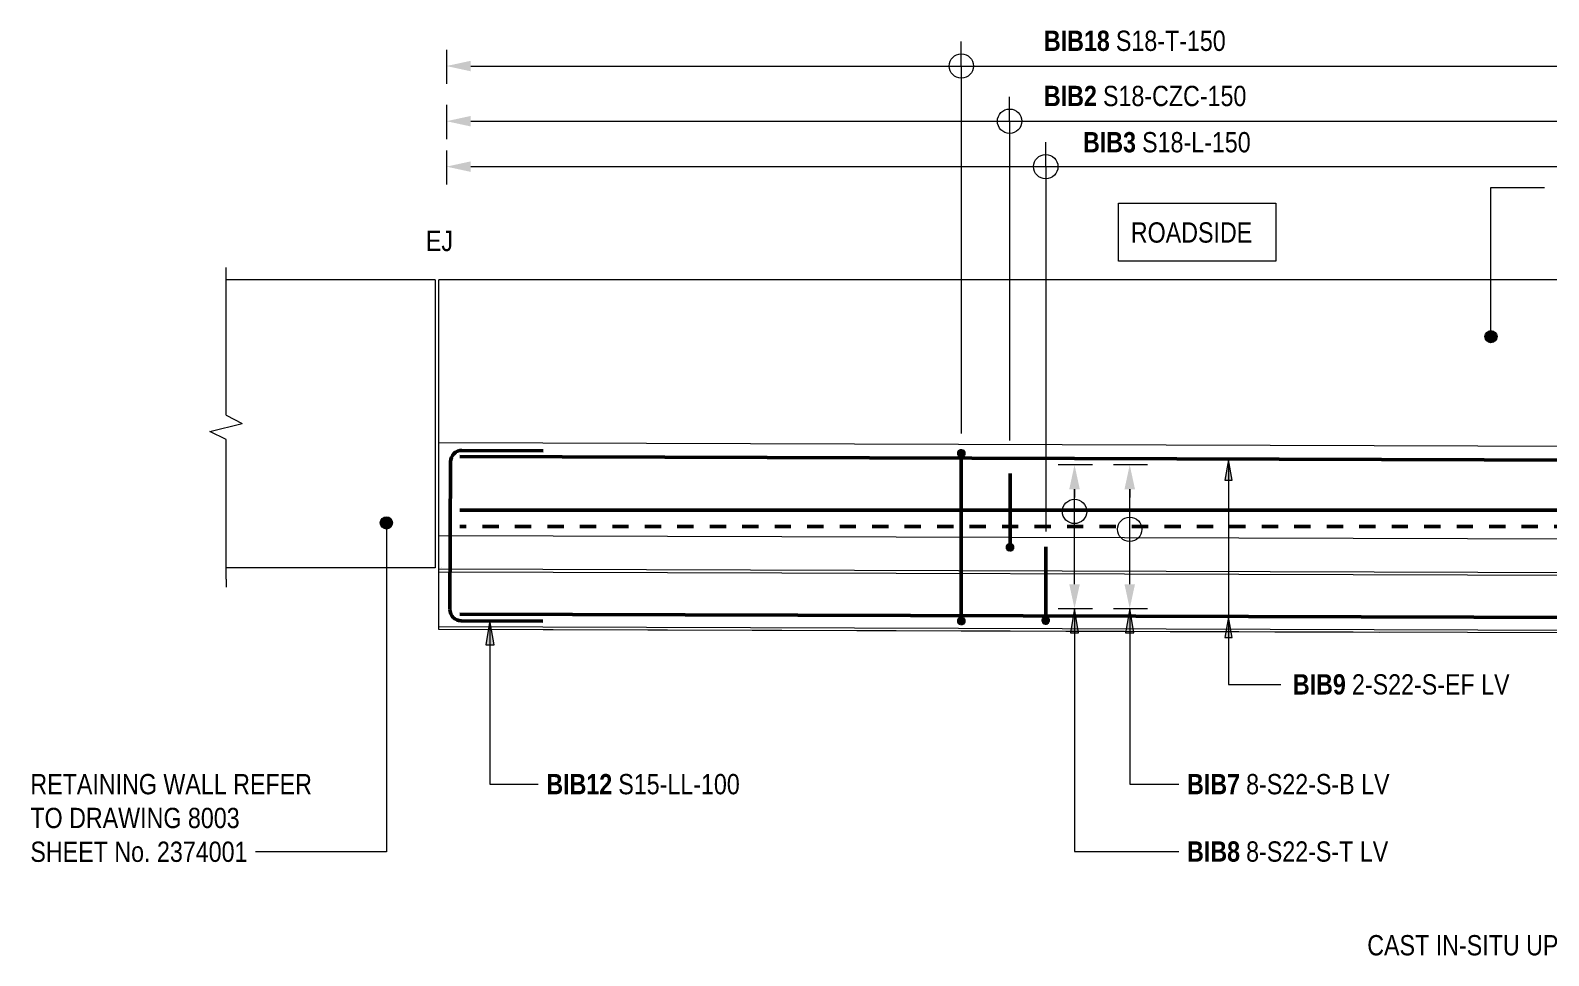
# Model space of a CAD drawing. Header units: metres. Extents: x 0 to 92, y 3 to 548.
# Drawn here: x 20.51 to 29.87, y 541.86 to 547.57 of the extents above; entities that cross this region are included whole.
import ezdxf

# ---------------------------------------------------------------- set-up
doc = ezdxf.new("R2010")
doc.units = ezdxf.units.M
doc.linetypes.add('JacobsDash', pattern=[0.0045, 0.003, -0.0015])
for name, color, linetype, lineweight in [('A-ANNO-NOTE', 7, 'Continuous', 9), ('A-DETL', 7, 'Continuous', 13), ('A-DETL-GENF', 7, 'Continuous', 9), ('A-FLOR', 7, 'Continuous', 50), ('G-ANNO-TEXT', 7, 'Continuous', 9), ('S-BEAM', 7, 'Continuous', 50), ('S-BEAM-HDLN', 7, 'JacobsDash', 18)]:
    doc.layers.add(name, color=color, linetype=linetype, lineweight=lineweight)
doc.styles.add('Arial Narrow_2', font='ARIALN.TTF', dxfattribs={"height": 0.125})
doc.styles.add('Arial Narrow_B', font='ARIALNB.TTF', dxfattribs={"height": 0.125})

# ---------------------------------------------------------------- blocks, each defined once
blk = doc.blocks.new('03_SFR_ACS_Abutment_BR08_Retaining wall CS - ABUTMENT EAST_BR8_1-7988247-DRG-2873186 - BARRIER BOTTOM REINFORCEMENT PLAN _NE corner_')
at = {"layer": 'S-BEAM', "color": 9, "lineweight": 13, "true_color": 0xc0c0c0}
for p, q in [((-1135.8415, 546.0286), (-1145.8229, 546.0286)), ((-1135.8415, 544.4233), (-1135.8415, 546.0286)), ((-1136.0517, 544.2536), (-1136.0317, 544.2536))]:
    blk.add_line(p, q, dxfattribs=at)
at = {"layer": 'S-BEAM-HDLN', "color": 9, "lineweight": 13, "true_color": 0xc0c0c0}
for p, q in [((-1135.8419, 546.0286), (-1135.8419, 544.2536)), ((-1145.8229, 544.2536), (-1145.8229, 544.2536))]:
    blk.add_line(p, q, dxfattribs=at)
blk = doc.blocks.new('BreakLine - BreakLine-7934069-DRG-2873186 - BARRIER BOTTOM REINFORCEMENT PLAN _NE corner_')
at = {"layer": 'A-DETL-GENF', "color": 252, "lineweight": 13, "true_color": 0x888888}
for p, q in [((0, 0), (0.86, 0)), ((1.01, 0), (1.87, 0))]:
    blk.add_line(p, q, dxfattribs=at)
blk = doc.blocks.new('T2DExtentArrowReinf2 - Extent-8028544-DRG-2873186 - BARRIER BOTTOM REINFORCEMENT PLAN _NE corner_')
at = {"layer": 'A-DETL-GENF'}
for p, q in [((0, 0.01), (0, -0.11)), ((0.15, 0), (9.55, 0)), ((3.1709, 0), (3.1709, -2.2637)), ((9.7, -0.11), (9.7, 0))]:
    blk.add_line(p, q, dxfattribs=at)
blk = doc.blocks.new('T2DExtentArrowReinf2 - Extent-8027733-DRG-2873186 - BARRIER BOTTOM REINFORCEMENT PLAN _NE corner_')
at = {"layer": 'A-DETL-GENF'}
for p, q in [((0, 0.01), (0, -0.11)), ((0.15, 0), (0.735, 0)), ((0.885, -0.11), (0.885, 0))]:
    blk.add_line(p, q, dxfattribs=at)
blk = doc.blocks.new('T2DExtentArrowReinf2 - Extent-8027897-DRG-2873186 - BARRIER BOTTOM REINFORCEMENT PLAN _NE corner_')
at = {"layer": 'A-DETL-GENF'}
for p, q in [((0, 0.01), (0, -0.11)), ((0.15, 0), (0.735, 0)), ((0.885, -0.11), (0.885, 0))]:
    blk.add_line(p, q, dxfattribs=at)
blk = doc.blocks.new('T2DExtentArrowReinf2 - Extent-9382149-DRG-2873186 - BARRIER BOTTOM REINFORCEMENT PLAN _NE corner_')
at = {"layer": 'A-DETL-GENF'}
for p, q in [((0, 0.01), (0, -0.11)), ((0.15, 0), (9.55, 0)), ((3.4682, 0), (3.4682, -1.9686)), ((9.7, -0.11), (9.7, 0))]:
    blk.add_line(p, q, dxfattribs=at)
blk = doc.blocks.new('T2DExtentArrowReinf2 - Extent-9382787-DRG-2873186 - BARRIER BOTTOM REINFORCEMENT PLAN _NE corner_')
at = {"layer": 'A-DETL-GENF'}
for p, q in [((0, 0.01), (0, -0.11)), ((0.15, 0), (9.55, 0)), ((3.6909, 0), (3.6909, -2.2481)), ((9.7, -0.11), (9.7, 0))]:
    blk.add_line(p, q, dxfattribs=at)
blk = doc.blocks.new('Repeating Detail - N32-7932625-DRG-2873186 - BARRIER BOTTOM REINFORCEMENT PLAN _NE corner_')
at = {"layer": 'A-DETL-GENF'}
blk.add_hatch(color=256, dxfattribs=at).paths.add_polyline_path([(-0.0155, 0.0041), (-0.0139, 0.008), (-0.0113, 0.0113), (-0.008, 0.0139), (-0.0041, 0.0155), (0, 0.016), (0.0041, 0.0155), (0.008, 0.0139), (0.0113, 0.0113), (0.0139, 0.008), (0.0155, 0.0041), (0.016, 0), (0.0155, -0.0041), (0.0139, -0.008), (0.0113, -0.0113), (0.008, -0.0139), (0.0041, -0.0155), (0, -0.016), (-0.0041, -0.0155), (-0.008, -0.0139), (-0.0113, -0.0113), (-0.0139, -0.008), (-0.0155, -0.0041), (-0.016, 0)])
at = {"layer": 'A-DETL-GENF', "lineweight": 50}
for start, end in [(360, 180), (180, 360)]:
    blk.add_arc((0, 0), 0.016, start, end, dxfattribs=at)
blk = doc.blocks.new('Repeating Detail - N32-V1-DRG-2873186 - BARRIER BOTTOM REINFORCEMENT PLAN _NE corner_')
at = {"layer": 'A-DETL-GENF'}
blk.add_hatch(color=256, dxfattribs=at).paths.add_polyline_path([(-0.0155, 0.0041), (-0.0139, 0.008), (-0.0113, 0.0113), (-0.008, 0.0139), (-0.0041, 0.0155), (0, 0.016), (0.0041, 0.0155), (0.008, 0.0139), (0.0113, 0.0113), (0.0139, 0.008), (0.0155, 0.0041), (0.016, 0), (0.0155, -0.0041), (0.0139, -0.008), (0.0113, -0.0113), (0.008, -0.0139), (0.0041, -0.0155), (0, -0.016), (-0.0041, -0.0155), (-0.008, -0.0139), (-0.0113, -0.0113), (-0.0139, -0.008), (-0.0155, -0.0041), (-0.016, 0)])
at = {"layer": 'A-DETL-GENF', "lineweight": 50}
for start, end in [(360, 180), (180, 360)]:
    blk.add_arc((0, 0), 0.016, start, end, dxfattribs=at)

msp = doc.modelspace()

# ---------------------------------------------------------------- hatches: boundary and pattern name
at = {"layer": 'A-ANNO-NOTE', "lineweight": 5}
for points in [[(23.2272, 547.3136), (23.2272, 547.3786), (23.0772, 547.3461)], [(23.2272, 546.9736), (23.2272, 547.0386), (23.0772, 547.0061)], [(23.2272, 546.6936), (23.2272, 546.7586), (23.0772, 546.7261)], [(26.9779, 544.7377), (26.9454, 544.8877), (26.9129, 544.7377)], [(27.3179, 544.7377), (27.2854, 544.8877), (27.2529, 544.7377)], [(26.9454, 544.0027), (26.9779, 544.1527), (26.9129, 544.1527), (26.9152, 544.1425)], [(27.2854, 544.0027), (27.3179, 544.1527), (27.2529, 544.1527), (27.2552, 544.1425)]]:
    msp.add_hatch(color=256, dxfattribs=at).paths.add_polyline_path(points)
at = {"layer": 'G-ANNO-TEXT'}
h = msp.add_hatch(color=256, dxfattribs=at)
edge = h.paths.add_edge_path()
edge.add_arc((29.5104, 545.6783), 0.0375, 0, 360)
for points in [[(27.8936, 544.9196), (27.8716, 544.7946), (27.9157, 544.7946)], [(26.9451, 544.0024), (26.92, 543.8524), (26.9702, 543.8524)], [(27.2851, 544.0024), (27.26, 543.8524), (27.3102, 543.8524)], [(27.8936, 543.9484), (27.8716, 543.8234), (27.9157, 543.8234)], [(23.345, 543.9281), (23.3199, 543.7781), (23.3701, 543.7781)]]:
    msp.add_hatch(color=256, dxfattribs=at).paths.add_polyline_path(points)
h = msp.add_hatch(color=256, dxfattribs=at)
edge = h.paths.add_edge_path()
edge.add_arc((22.7072, 544.5302), 0.0375, 0, 360)

# ---------------------------------------------------------------- linework, layer by layer
at = {"layer": 'A-ANNO-NOTE'}
for p, q in [((26.2481, 547.3466), (26.2481, 547.4966)), ((23.0772, 547.4461), (23.0772, 547.2461)), ((23.2272, 547.3461), (23.2772, 547.3461)), ((26.5454, 547.0066), (26.5454, 547.1566)), ((23.0772, 547.1061), (23.0772, 546.9061)), ((23.2272, 547.0061), (23.2772, 547.0061)), ((26.7681, 546.7266), (26.7681, 546.8766)), ((23.0772, 546.8261), (23.0772, 546.6261)), ((23.2272, 546.7261), (23.2772, 546.7261)), ((27.0454, 544.8877), (26.8454, 544.8877)), ((27.3854, 544.8877), (27.1854, 544.8877)), ((26.9454, 544.7377), (26.9454, 544.6877)), ((27.2854, 544.7377), (27.2854, 544.6877)), ((26.9454, 544.1527), (26.9454, 544.2027)), ((27.2854, 544.1527), (27.2854, 544.2027)), ((26.8454, 544.0027), (27.0454, 544.0027)), ((27.1854, 544.0027), (27.3854, 544.0027))]:
    msp.add_line(p, q, dxfattribs=at)
at = {"layer": 'A-ANNO-NOTE', "color": 252, "lineweight": 13, "true_color": 0x888888}
for p, q in [((21.7198, 546.0536), (21.7198, 546.1036)), ((21.7198, 545.1936), (21.8198, 545.1436)), ((21.6198, 545.0936), (21.8198, 545.1436)), ((21.7198, 545.0436), (21.6198, 545.0936)), ((21.7198, 544.1836), (21.7198, 544.1336))]:
    msp.add_line(p, q, dxfattribs=at)
at = {"layer": 'A-ANNO-NOTE'}
for centre in [(26.2481, 547.3461), (26.2481, 547.3461), (26.5454, 547.0061), (26.5454, 547.0061), (26.7681, 546.7261), (26.7681, 546.7261), (26.9454, 544.6011), (27.2854, 544.4911)]:
    msp.add_circle(centre, 0.075, dxfattribs=at)
at = {"layer": 'A-DETL', "color": 8, "true_color": 0x808080}
for p, q in [((23.0072, 546.0286), (21.7198, 546.0286)), ((23.0072, 546.0286), (23.0072, 544.2536)), ((23.0472, 546.0286), (23.0292, 546.0286)), ((23.0292, 545.0234), (23.0292, 546.0286)), ((23.0072, 544.2536), (21.7198, 544.2536))]:
    msp.add_line(p, q, dxfattribs=at)
at = {"layer": 'A-DETL'}
for p, q in [((33.0287, 544.9931), (23.0292, 545.0234)), ((23.0292, 544.4536), (23.0292, 545.0234)), ((23.0292, 544.4536), (33.0287, 544.4231))]:
    msp.add_line(p, q, dxfattribs=at)
at = {"layer": 'A-DETL', "lineweight": 50}
for p, q in [((23.6724, 544.9753), (23.1724, 544.9772)), ((23.1021, 544.9075), (23.0986, 543.9977)), ((32.8796, 544.9091), (23.1591, 544.9387)), ((26.2481, 544.9438), (26.2481, 543.9411)), ((26.5481, 544.3797), (26.5481, 544.8342)), ((32.9991, 544.6087), (23.1591, 544.6087)), ((26.7681, 543.9286), (26.7681, 544.3831)), ((32.7192, 543.9396), (23.1591, 543.9687)), ((23.1683, 543.9274), (23.6705, 543.9255))]:
    msp.add_line(p, q, dxfattribs=at)
at = {"layer": 'A-DETL', "linetype": 'JacobsDash', "lineweight": 50}
msp.add_line((32.9991, 544.5087), (23.1591, 544.5087), dxfattribs=at)
at = {"layer": 'A-DETL', "lineweight": 50}
for centre, start, end in [((23.1721, 544.9072), 89.77648, 179.77649), ((23.1686, 543.9974), 179.77649, 269.77648)]:
    msp.add_arc(centre, 0.07, start, end, dxfattribs=at)
at = {"layer": 'A-DETL-GENF'}
for p, q in [((26.2481, 544.9597), (26.2677, 544.9558)), ((26.5481, 544.3797), (26.5677, 544.3758)), ((26.2481, 543.9252), (26.2677, 543.9213)), ((26.7681, 543.9286), (26.7877, 543.9248))]:
    msp.add_line(p, q, dxfattribs=at)
at = {"layer": 'A-FLOR', "lineweight": 13}
for p, q in [((23.0292, 544.4536), (32.0345, 544.4261)), ((32.8184, 544.2149), (23.0292, 544.2455)), ((23.0292, 544.2275), (23.0292, 544.2455)), ((32.8183, 544.197), (23.0292, 544.2275)), ((32.7269, 543.859), (23.0293, 543.8892)), ((23.0293, 543.8742), (23.0293, 543.8892)), ((23.0293, 543.8742), (23.0293, 543.8734)), ((32.7256, 543.844), (23.0293, 543.8742)), ((28.8224, 543.8559), (23.0293, 543.8734))]:
    msp.add_line(p, q, dxfattribs=at)
at = {"layer": 'A-FLOR', "lineweight": 13, "flags": 128}
for points in [[(23.0292, 544.2455), (23.0292, 544.2686), (23.0292, 544.2917), (23.0292, 544.3149), (23.0292, 544.338), (23.0292, 544.3611), (23.0292, 544.3842), (23.0292, 544.4074), (23.0292, 544.4305), (23.0292, 544.4536)], [(23.0293, 543.8892), (23.0293, 543.9569), (23.0292, 544.0246), (23.0292, 544.0922), (23.0292, 544.1599), (23.0292, 544.2275)], [(23.0293, 543.8734), (23.0293, 543.8735), (23.0293, 543.8736), (23.0293, 543.8737), (23.0293, 543.8738), (23.0293, 543.8739), (23.0293, 543.874), (23.0293, 543.874), (23.0293, 543.8741), (23.0293, 543.8742)]]:
    msp.add_lwpolyline(points, dxfattribs=at)
at = {"layer": 'G-ANNO-TEXT'}
for p, q in [((29.5104, 546.5969), (29.8404, 546.5969)), ((29.5104, 545.6783), (29.5104, 546.5969)), ((27.8936, 544.9196), (27.8716, 544.7946)), ((27.9157, 544.7946), (27.8936, 544.9196)), ((27.8936, 544.9196), (27.8936, 543.5352)), ((27.8716, 544.7946), (27.9157, 544.7946)), ((22.7072, 544.5302), (22.7072, 542.5036)), ((26.9451, 544.0024), (26.92, 543.8524)), ((26.9702, 543.8524), (26.9451, 544.0024)), ((26.9451, 544.0024), (26.9451, 542.505)), ((27.2851, 544.0024), (27.26, 543.8524)), ((27.3102, 543.8524), (27.2851, 544.0024)), ((27.2851, 544.0024), (27.2851, 542.9203)), ((27.8936, 543.9484), (27.8716, 543.8234)), ((27.9157, 543.8234), (27.8936, 543.9484)), ((27.8936, 543.9484), (27.8936, 543.5352)), ((23.345, 543.9281), (23.3199, 543.7781)), ((23.3701, 543.7781), (23.345, 543.9281)), ((23.345, 543.9281), (23.345, 542.9203)), ((26.92, 543.8524), (26.9702, 543.8524)), ((27.26, 543.8524), (27.3102, 543.8524)), ((23.3199, 543.7781), (23.3701, 543.7781)), ((27.8716, 543.8234), (27.9157, 543.8234)), ((27.8936, 543.5352), (28.2151, 543.5352)), ((27.8936, 543.5352), (28.2151, 543.5352)), ((23.345, 542.9203), (23.6422, 542.9203)), ((27.2851, 542.9203), (27.5885, 542.9203)), ((22.4325, 542.5036), (21.9006, 542.5036)), ((22.7072, 542.5036), (22.4325, 542.5036)), ((26.9451, 542.505), (27.5885, 542.505))]:
    msp.add_line(p, q, dxfattribs=at)
at = {"layer": 'G-ANNO-TEXT', "lineweight": 18, "flags": 128}
msp.add_lwpolyline([(27.2172, 546.5015), (28.1846, 546.5015), (28.1846, 546.143), (27.2172, 546.143)], close=True, dxfattribs=at)
at = {"layer": 'G-ANNO-TEXT'}
for centre in [(29.5104, 545.6783), (22.7072, 544.5302)]:
    msp.add_circle(centre, 0.0375, dxfattribs=at)

# ---------------------------------------------------------------- block references
at = {"layer": 'A-DETL-GENF'}
for name, p in [('T2DExtentArrowReinf2 - Extent-8028544-DRG-2873186 - BARRIER BOTTOM REINFORCEMENT PLAN _NE corner_', (23.0772, 547.3461)), ('T2DExtentArrowReinf2 - Extent-9382149-DRG-2873186 - BARRIER BOTTOM REINFORCEMENT PLAN _NE corner_', (23.0772, 547.0061)), ('T2DExtentArrowReinf2 - Extent-9382787-DRG-2873186 - BARRIER BOTTOM REINFORCEMENT PLAN _NE corner_', (23.0772, 546.7261))]:
    msp.add_blockref(name, p, dxfattribs=at)
at = {"layer": 'A-DETL-GENF', "color": 252, "true_color": 0x888888, "rotation": 90.00000000013358}
msp.add_blockref('BreakLine - BreakLine-7934069-DRG-2873186 - BARRIER BOTTOM REINFORCEMENT PLAN _NE corner_', (21.7198, 544.1836), dxfattribs=at)
at = {"layer": 'A-DETL-GENF', "extrusion": (0, 0, -1), "rotation": 101.1268239807561}
for name, p in [('Repeating Detail - N32-7932625-DRG-2873186 - BARRIER BOTTOM REINFORCEMENT PLAN _NE corner_', (-26.2481, 544.9597)), ('Repeating Detail - N32-V1-DRG-2873186 - BARRIER BOTTOM REINFORCEMENT PLAN _NE corner_', (-26.5481, 544.3797)), ('Repeating Detail - N32-7932625-DRG-2873186 - BARRIER BOTTOM REINFORCEMENT PLAN _NE corner_', (-26.2481, 543.9252)), ('Repeating Detail - N32-7932625-DRG-2873186 - BARRIER BOTTOM REINFORCEMENT PLAN _NE corner_', (-26.7681, 543.9286))]:
    msp.add_blockref(name, p, dxfattribs=at)
at = {"layer": 'A-DETL-GENF', "rotation": 90.00000000000253}
for name, p in [('T2DExtentArrowReinf2 - Extent-8027733-DRG-2873186 - BARRIER BOTTOM REINFORCEMENT PLAN _NE corner_', (26.9454, 544.0027)), ('T2DExtentArrowReinf2 - Extent-8027897-DRG-2873186 - BARRIER BOTTOM REINFORCEMENT PLAN _NE corner_', (27.2854, 544.0027))]:
    msp.add_blockref(name, p, dxfattribs=at)
at = {"layer": 'S-BEAM-HDLN', "color": 9, "lineweight": 13, "true_color": 0xc0c0c0}
msp.add_blockref('03_SFR_ACS_Abutment_BR08_Retaining wall CS - ABUTMENT EAST_BR8_1-7988247-DRG-2873186 - BARRIER BOTTOM REINFORCEMENT PLAN _NE corner_', (1168.8702, 0), dxfattribs=at)

# ---------------------------------------------------------------- texts
at = {"layer": 'G-ANNO-TEXT', "char_height": 0.125, "attachment_point": 1, "bg_fill": 3, "box_fill_scale": 1, "bg_fill_color": 256, "bg_fill_true_color": 13158600, "bg_fill_transparency": 0}
for s, insert, style in [('BIB18', (26.7568, 547.5642), 'Arial Narrow_B'), ('BIB9', (28.2901, 543.5977), 'Arial Narrow_B'), ('CAST IN-SITU UPSTAND FLOOD WALL', (28.7484, 541.99), 'Arial Narrow_2')]:
    msp.add_mtext(s, dxfattribs=dict(at, insert=insert, style=style))
at = {"layer": 'G-ANNO-TEXT', "char_height": 0.125, "attachment_point": 1, "bg_fill": 3, "box_fill_scale": 1, "bg_fill_color": 256, "bg_fill_transparency": 0}
for s, insert, style in [('RETAINING WALL REFER ', (20.5145, 542.9828), 'Arial Narrow_2'), ('BIB12 ', (23.6922, 542.9828), 'Arial Narrow_B'), ('BIB7 ', (27.6385, 542.9828), 'Arial Narrow_B'), ('TO DRAWING 8003', (20.5145, 542.7744), 'Arial Narrow_2'), ('SHEET No. 2374001', (20.5145, 542.5661), 'Arial Narrow_2'), ('BIB8 ', (27.6385, 542.5675), 'Arial Narrow_B')]:
    msp.add_mtext(s, dxfattribs=dict(at, insert=insert, style=style))

# ---------------------------------------------------------------- next in the draw order: texts
at = {"layer": 'G-ANNO-TEXT', "char_height": 0.125, "attachment_point": 1, "bg_fill": 3, "box_fill_scale": 1, "bg_fill_color": 256, "bg_fill_true_color": 13158600, "bg_fill_transparency": 0}
for s, insert, style in [(' S18-T-150', (27.1603, 547.5642), 'Arial Narrow_2'), ('BIB2', (26.7568, 547.2242), 'Arial Narrow_B'), ('BIB3', (26.9977, 546.9392), 'Arial Narrow_B'), (' 2-S22-S-EF LV', (28.6142, 543.5977), 'Arial Narrow_2')]:
    msp.add_mtext(s, dxfattribs=dict(at, insert=insert, style=style))
at = {"layer": 'G-ANNO-TEXT', "lineweight": 18, "insert": (27.2922, 546.3828), "char_height": 0.125, "attachment_point": 1, "style": 'Arial Narrow_2', "bg_fill": 3, "box_fill_scale": 1, "bg_fill_color": 256, "bg_fill_transparency": 0}
msp.add_mtext('ROADSIDE', dxfattribs=at)
at = {"layer": 'G-ANNO-TEXT', "char_height": 0.125, "attachment_point": 1, "style": 'Arial Narrow_2', "bg_fill": 3, "box_fill_scale": 1, "bg_fill_color": 256, "bg_fill_transparency": 0}
for s, insert in [('EJ', (22.9506, 546.3308)), ('S15-LL-100', (24.1354, 542.9828)), ('8-S22-S-B LV', (28.0023, 542.9828)), ('8-S22-S-T LV', (28.0023, 542.5675))]:
    msp.add_mtext(s, dxfattribs=dict(at, insert=insert))

# ---------------------------------------------------------------- next in the draw order: texts
at = {"layer": 'G-ANNO-TEXT', "char_height": 0.125, "attachment_point": 1, "style": 'Arial Narrow_2', "bg_fill": 3, "box_fill_scale": 1, "bg_fill_color": 256, "bg_fill_true_color": 13158600, "bg_fill_transparency": 0}
for s, insert in [(' S18-CZC-150', (27.0809, 547.2242)), (' S18-L-150', (27.3218, 546.9392))]:
    msp.add_mtext(s, dxfattribs=dict(at, insert=insert))

doc.saveas('drawing.dxf')
